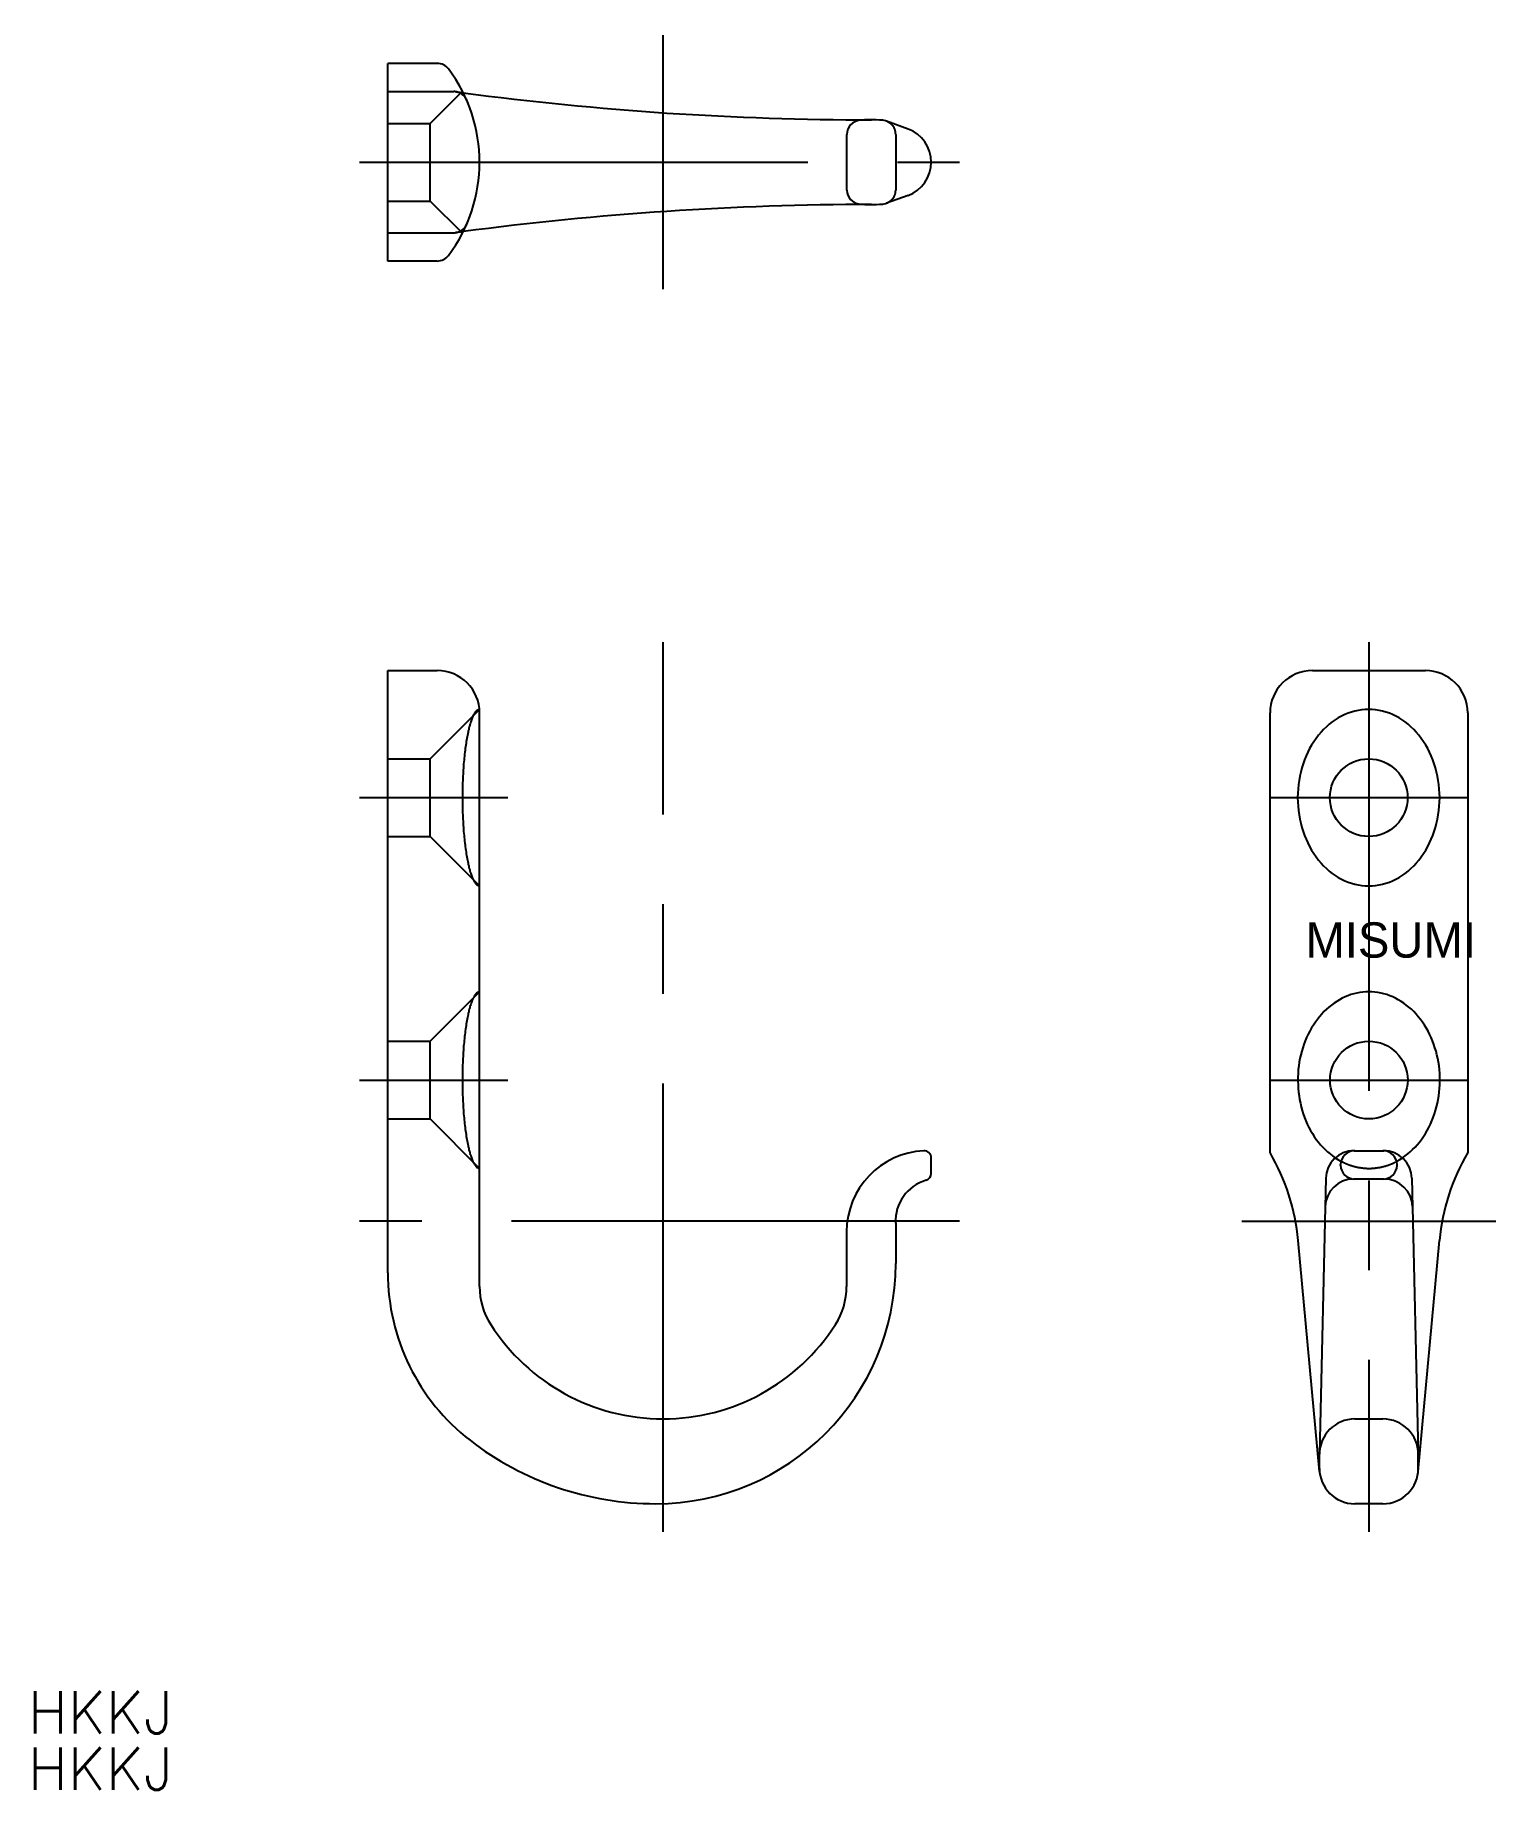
# Model space of a CAD drawing. Extents: x -44 to 59, y -40 to 84.
import ezdxf

# ---------------------------------------------------------------- set-up
doc = ezdxf.new("R2010")
doc.units = 0
doc.linetypes.add('CENTER', pattern=[50.8, 31.75, -6.35, 6.35, -6.35])
doc.linetypes.add('DASHED', pattern=[19.05, 12.7, -6.35])
doc.layers.get('0').update_dxf_attribs({"linetype": 'CONTINUOUS'})
doc.layers.add('CENTER', color=1, linetype='CENTER')
doc.styles.add('MS_ゴシック', font='txt', dxfattribs={"width": 0.83})
doc.styles.get("Standard").update_dxf_attribs({"font": 'txt.shx', "height": 3, "bigfont": 'bigfont.shx'})

msp = doc.modelspace()

# ---------------------------------------------------------------- linework, layer by layer
at = {"color": 7, "linetype": 'CONTINUOUS'}
for p, q in [((-19.5, 68), (-19.5, 82)), ((-16, 82), (-19.5, 82)), ((17.36, 77.35), (15.82, 77.91)), ((17.36, 72.65), (15.82, 72.09)), ((-16, 68), (-19.5, 68)), ((-19.5, 39), (-16, 39)), ((-19.5, -3.64), (-19.5, 39)), ((46, 39), (54, 39)), ((-13, -4.62), (-13, 36)), ((43, 4.86), (43, 36)), ((57, 36), (57, 4.86)), ((48.95, 5), (51.05, 5)), ((19, 3.39), (19, 4.49)), ((46.95, 3.05), (46.5, -16.44)), ((53.05, 3.05), (53.5, -16.44)), ((13, -0.75), (13, -4.62)), ((16.48, -0.12), (16.48, -3)), ((46.51, -17.73), (45, -1.35)), ((53.49, -17.73), (55, -1.35)), ((46.5, -17.5), (46.5, -16.5)), ((53.5, -17.5), (53.5, -16.5)), ((51, -20), (49, -20))]:
    msp.add_line(p, q, dxfattribs=at)
at = {"color": 3, "linetype": 'DASHED'}
for p, q in [((-19.5, 80), (-14.83, 80)), ((-16.5, 77.75), (-14.31, 79.94)), ((-19.5, 77.75), (-16.5, 77.75)), ((-16.5, 72.25), (-16.5, 77.75)), ((16.48, 76.97), (16.48, 73.03)), ((-19.5, 72.25), (-16.5, 72.25)), ((-14.22, 69.97), (-16.5, 72.25)), ((-19.5, 70), (-14.83, 70)), ((-16.5, 32.75), (-13, 36.25)), ((-19.5, 32.75), (-16.5, 32.75)), ((-16.5, 27.25), (-16.5, 32.75)), ((-19.5, 27.25), (-16.5, 27.25)), ((-16.5, 27.25), (-13, 23.75)), ((-16.5, 12.75), (-13, 16.25)), ((-19.5, 12.75), (-16.5, 12.75)), ((-16.5, 7.25), (-16.5, 12.75)), ((-19.5, 7.25), (-16.5, 7.25)), ((-16.5, 7.25), (-13, 3.75)), ((49, -14), (51, -14))]:
    msp.add_line(p, q, dxfattribs=at)
at = {"color": 3, "linetype": 'CONTINUOUS'}
for p, q in [((13.02, 73.03), (13.02, 76.97)), ((48, 3.96), (48, 4.02)), ((52, 3.96), (52, 4.02)), ((51.09, 2.99), (48.91, 2.99))]:
    msp.add_line(p, q, dxfattribs=at)
at = {"color": 7, "linetype": 'CONTINUOUS'}
for points in [[(-13, 36.25, 0), (-13.03, 36.25, 0), (-13.06, 36.24, 0), (-13.09, 36.23, 0), (-13.12, 36.22, 0), (-13.15, 36.2, 0), (-13.18, 36.18, 0), (-13.21, 36.16, 0), (-13.24, 36.13, 0), (-13.27, 36.1, 0), (-13.3, 36.06, 0), (-13.33, 36.02, 0), (-13.36, 35.98, 0), (-13.38, 35.93, 0), (-13.41, 35.88, 0), (-13.44, 35.83, 0), (-13.47, 35.77, 0), (-13.5, 35.71, 0), (-13.52, 35.65, 0), (-13.55, 35.58, 0), (-13.58, 35.51, 0), (-13.6, 35.43, 0), (-13.63, 35.36, 0), (-13.65, 35.28, 0), (-13.68, 35.19, 0), (-13.7, 35.1, 0), (-13.73, 35.01, 0), (-13.75, 34.92, 0), (-13.77, 34.83, 0), (-13.8, 34.73, 0), (-13.82, 34.63, 0), (-13.84, 34.52, 0), (-13.86, 34.41, 0), (-13.88, 34.3, 0), (-13.9, 34.19, 0), (-13.92, 34.08, 0), (-13.94, 33.96, 0), (-13.96, 33.84, 0), (-13.98, 33.72, 0), (-14, 33.59, 0), (-14.01, 33.47, 0), (-14.03, 33.34, 0), (-14.05, 33.21, 0), (-14.06, 33.07, 0), (-14.07, 32.94, 0), (-14.09, 32.8, 0), (-14.1, 32.67, 0), (-14.11, 32.53, 0), (-14.13, 32.39, 0), (-14.14, 32.24, 0), (-14.15, 32.1, 0), (-14.16, 31.95, 0), (-14.17, 31.81, 0), (-14.17, 31.66, 0), (-14.18, 31.51, 0), (-14.19, 31.36, 0), (-14.19, 31.21, 0), (-14.2, 31.06, 0), (-14.21, 30.91, 0), (-14.21, 30.76, 0), (-14.21, 30.61, 0), (-14.21, 30.45, 0), (-14.22, 30.3, 0), (-14.22, 30.15, 0), (-14.22, 29.99, 0), (-14.22, 29.84, 0), (-14.22, 29.69, 0), (-14.21, 29.54, 0), (-14.21, 29.38, 0), (-14.21, 29.23, 0), (-14.2, 29.08, 0), (-14.2, 28.93, 0), (-14.19, 28.78, 0), (-14.19, 28.63, 0), (-14.18, 28.48, 0), (-14.17, 28.33, 0), (-14.17, 28.18, 0), (-14.16, 28.04, 0), (-14.15, 27.89, 0), (-14.14, 27.75, 0), (-14.13, 27.6, 0), (-14.11, 27.46, 0), (-14.1, 27.32, 0), (-14.09, 27.19, 0), (-14.07, 27.05, 0), (-14.06, 26.92, 0), (-14.04, 26.78, 0), (-14.03, 26.65, 0), (-14.01, 26.53, 0), (-14, 26.4, 0), (-13.98, 26.27, 0), (-13.96, 26.15, 0), (-13.94, 26.03, 0), (-13.92, 25.92, 0), (-13.9, 25.8, 0), (-13.88, 25.69, 0), (-13.86, 25.58, 0), (-13.84, 25.47, 0), (-13.82, 25.37, 0), (-13.8, 25.27, 0), (-13.77, 25.17, 0), (-13.75, 25.07, 0), (-13.73, 24.98, 0), (-13.7, 24.89, 0), (-13.68, 24.8, 0), (-13.65, 24.72, 0), (-13.63, 24.64, 0), (-13.6, 24.56, 0), (-13.57, 24.49, 0), (-13.55, 24.42, 0), (-13.52, 24.35, 0), (-13.49, 24.29, 0), (-13.47, 24.23, 0), (-13.44, 24.17, 0), (-13.41, 24.12, 0), (-13.38, 24.07, 0), (-13.35, 24.02, 0), (-13.32, 23.98, 0), (-13.3, 23.94, 0), (-13.27, 23.9, 0), (-13.24, 23.87, 0), (-13.21, 23.84, 0), (-13.18, 23.82, 0), (-13.15, 23.8, 0), (-13.12, 23.78, 0), (-13.09, 23.77, 0), (-13.06, 23.76, 0), (-13.03, 23.75, 0), (-13, 23.75, 0)], [(49.99, 36.25, 0), (49.74, 36.24, 0), (49.49, 36.22, 0), (49.25, 36.18, 0), (49, 36.13, 0), (48.76, 36.06, 0), (48.53, 35.98, 0), (48.29, 35.88, 0), (48.06, 35.77, 0), (47.83, 35.65, 0), (47.61, 35.51, 0), (47.4, 35.36, 0), (47.19, 35.2, 0), (46.99, 35.02, 0), (46.79, 34.83, 0), (46.61, 34.63, 0), (46.43, 34.42, 0), (46.26, 34.2, 0), (46.1, 33.96, 0), (45.94, 33.72, 0), (45.8, 33.47, 0), (45.67, 33.21, 0), (45.55, 32.95, 0), (45.44, 32.67, 0), (45.34, 32.39, 0), (45.25, 32.11, 0), (45.17, 31.81, 0), (45.11, 31.52, 0), (45.05, 31.22, 0), (45.01, 30.92, 0), (44.98, 30.61, 0), (44.96, 30.31, 0), (44.95, 30, 0), (44.96, 29.69, 0), (44.98, 29.39, 0), (45.01, 29.08, 0), (45.05, 28.78, 0), (45.11, 28.48, 0), (45.17, 28.19, 0), (45.25, 27.89, 0), (45.34, 27.61, 0), (45.44, 27.33, 0), (45.55, 27.05, 0), (45.67, 26.79, 0), (45.8, 26.53, 0), (45.94, 26.28, 0), (46.1, 26.04, 0), (46.26, 25.8, 0), (46.43, 25.58, 0), (46.61, 25.37, 0), (46.79, 25.17, 0), (46.99, 24.98, 0), (47.19, 24.8, 0), (47.4, 24.64, 0), (47.61, 24.49, 0), (47.83, 24.35, 0), (48.06, 24.23, 0), (48.29, 24.12, 0), (48.53, 24.02, 0), (48.76, 23.94, 0), (49, 23.87, 0), (49.25, 23.82, 0), (49.49, 23.78, 0), (49.74, 23.76, 0), (49.99, 23.75, 0), (50.23, 23.76, 0), (50.48, 23.78, 0), (50.72, 23.82, 0), (50.97, 23.87, 0), (51.21, 23.94, 0), (51.45, 24.02, 0), (51.68, 24.12, 0), (51.91, 24.23, 0), (52.14, 24.35, 0), (52.36, 24.49, 0), (52.57, 24.64, 0), (52.78, 24.8, 0), (52.98, 24.98, 0), (53.18, 25.17, 0), (53.36, 25.37, 0), (53.54, 25.58, 0), (53.71, 25.8, 0), (53.88, 26.04, 0), (54.03, 26.28, 0), (54.17, 26.53, 0), (54.3, 26.79, 0), (54.42, 27.05, 0), (54.53, 27.33, 0), (54.63, 27.61, 0), (54.72, 27.89, 0), (54.8, 28.19, 0), (54.87, 28.48, 0), (54.92, 28.78, 0), (54.96, 29.08, 0), (54.99, 29.39, 0), (55.01, 29.69, 0), (55.02, 30, 0), (55.01, 30.31, 0), (54.99, 30.61, 0), (54.96, 30.92, 0), (54.92, 31.22, 0), (54.87, 31.52, 0), (54.8, 31.81, 0), (54.72, 32.11, 0), (54.63, 32.39, 0), (54.53, 32.67, 0), (54.42, 32.95, 0), (54.3, 33.21, 0), (54.17, 33.47, 0), (54.03, 33.72, 0), (53.88, 33.96, 0), (53.71, 34.2, 0), (53.54, 34.42, 0), (53.36, 34.63, 0), (53.18, 34.83, 0), (52.98, 35.02, 0), (52.78, 35.2, 0), (52.57, 35.36, 0), (52.36, 35.51, 0), (52.14, 35.65, 0), (51.91, 35.77, 0), (51.68, 35.88, 0), (51.45, 35.98, 0), (51.21, 36.06, 0), (50.97, 36.13, 0), (50.72, 36.18, 0), (50.48, 36.22, 0), (50.23, 36.24, 0), (49.99, 36.25, 0)], [(-13, 16.25, 0), (-13.03, 16.25, 0), (-13.06, 16.24, 0), (-13.09, 16.23, 0), (-13.12, 16.22, 0), (-13.15, 16.2, 0), (-13.18, 16.18, 0), (-13.21, 16.16, 0), (-13.24, 16.13, 0), (-13.27, 16.1, 0), (-13.3, 16.06, 0), (-13.32, 16.02, 0), (-13.35, 15.98, 0), (-13.38, 15.93, 0), (-13.41, 15.88, 0), (-13.44, 15.83, 0), (-13.47, 15.77, 0), (-13.49, 15.71, 0), (-13.52, 15.65, 0), (-13.55, 15.58, 0), (-13.57, 15.51, 0), (-13.6, 15.44, 0), (-13.63, 15.36, 0), (-13.65, 15.28, 0), (-13.68, 15.2, 0), (-13.7, 15.11, 0), (-13.73, 15.02, 0), (-13.75, 14.93, 0), (-13.77, 14.83, 0), (-13.8, 14.73, 0), (-13.82, 14.63, 0), (-13.84, 14.53, 0), (-13.86, 14.42, 0), (-13.88, 14.31, 0), (-13.9, 14.2, 0), (-13.92, 14.08, 0), (-13.94, 13.96, 0), (-13.96, 13.84, 0), (-13.98, 13.72, 0), (-14, 13.6, 0), (-14.01, 13.47, 0), (-14.03, 13.34, 0), (-14.04, 13.21, 0), (-14.06, 13.08, 0), (-14.07, 12.95, 0), (-14.09, 12.81, 0), (-14.1, 12.67, 0), (-14.11, 12.53, 0), (-14.13, 12.39, 0), (-14.14, 12.25, 0), (-14.15, 12.11, 0), (-14.16, 11.96, 0), (-14.17, 11.81, 0), (-14.17, 11.67, 0), (-14.18, 11.52, 0), (-14.19, 11.37, 0), (-14.19, 11.22, 0), (-14.2, 11.07, 0), (-14.2, 10.92, 0), (-14.21, 10.77, 0), (-14.21, 10.61, 0), (-14.21, 10.46, 0), (-14.22, 10.31, 0), (-14.22, 10.15, 0), (-14.22, 10, 0), (-14.22, 9.85, 0), (-14.22, 9.69, 0), (-14.21, 9.54, 0), (-14.21, 9.39, 0), (-14.21, 9.24, 0), (-14.2, 9.08, 0), (-14.2, 8.93, 0), (-14.19, 8.78, 0), (-14.19, 8.63, 0), (-14.18, 8.48, 0), (-14.17, 8.33, 0), (-14.17, 8.19, 0), (-14.16, 8.04, 0), (-14.15, 7.89, 0), (-14.14, 7.75, 0), (-14.13, 7.61, 0), (-14.11, 7.47, 0), (-14.1, 7.33, 0), (-14.09, 7.19, 0), (-14.07, 7.05, 0), (-14.06, 6.92, 0), (-14.04, 6.79, 0), (-14.03, 6.66, 0), (-14.01, 6.53, 0), (-14, 6.4, 0), (-13.98, 6.28, 0), (-13.96, 6.16, 0), (-13.94, 6.04, 0), (-13.92, 5.92, 0), (-13.9, 5.8, 0), (-13.88, 5.69, 0), (-13.86, 5.58, 0), (-13.84, 5.47, 0), (-13.82, 5.37, 0), (-13.8, 5.27, 0), (-13.77, 5.17, 0), (-13.75, 5.07, 0), (-13.73, 4.98, 0), (-13.7, 4.89, 0), (-13.68, 4.8, 0), (-13.65, 4.72, 0), (-13.63, 4.64, 0), (-13.6, 4.56, 0), (-13.57, 4.49, 0), (-13.55, 4.42, 0), (-13.52, 4.35, 0), (-13.49, 4.29, 0), (-13.47, 4.23, 0), (-13.44, 4.17, 0), (-13.41, 4.12, 0), (-13.38, 4.07, 0), (-13.35, 4.02, 0), (-13.32, 3.98, 0), (-13.3, 3.94, 0), (-13.27, 3.9, 0), (-13.24, 3.87, 0), (-13.21, 3.84, 0), (-13.18, 3.82, 0), (-13.15, 3.8, 0), (-13.12, 3.78, 0), (-13.09, 3.77, 0), (-13.06, 3.76, 0), (-13.03, 3.75, 0), (-13, 3.75, 0)], [(51.99, 4.26, 0), (52.19, 4.37, 0), (52.38, 4.49, 0), (52.57, 4.63, 0), (52.75, 4.77, 0), (52.93, 4.92, 0), (53.1, 5.08, 0), (53.27, 5.25, 0), (53.43, 5.42, 0), (53.58, 5.61, 0), (53.73, 5.8, 0), (53.87, 6.01, 0), (54, 6.21, 0), (54.13, 6.43, 0), (54.25, 6.65, 0), (54.36, 6.88, 0), (54.46, 7.12, 0), (54.56, 7.35, 0), (54.65, 7.6, 0), (54.72, 7.85, 0), (54.79, 8.1, 0), (54.85, 8.36, 0), (54.91, 8.62, 0), (54.95, 8.88, 0), (54.98, 9.14, 0), (55.01, 9.41, 0), (55.02, 9.67, 0), (55.03, 9.94, 0), (55.03, 10.21, 0), (55.02, 10.47, 0), (55, 10.74, 0), (54.97, 11, 0), (54.93, 11.26, 0), (54.88, 11.52, 0), (54.82, 11.78, 0), (54.76, 12.04, 0), (54.68, 12.29, 0), (54.6, 12.53, 0), (54.51, 12.77, 0), (54.41, 13.01, 0), (54.3, 13.24, 0), (54.19, 13.47, 0), (54.06, 13.69, 0), (53.93, 13.9, 0), (53.79, 14.1, 0), (53.65, 14.3, 0), (53.5, 14.49, 0), (53.34, 14.67, 0), (53.18, 14.85, 0), (53.01, 15.01, 0), (52.83, 15.16, 0), (52.65, 15.31, 0), (52.47, 15.45, 0), (52.28, 15.57, 0), (52.08, 15.69, 0), (51.89, 15.79, 0), (51.69, 15.89, 0), (51.48, 15.97, 0), (51.28, 16.05, 0), (51.07, 16.11, 0), (50.86, 16.16, 0), (50.64, 16.2, 0), (50.43, 16.23, 0), (50.21, 16.24, 0), (50, 16.25, 0), (49.79, 16.24, 0), (49.57, 16.23, 0), (49.36, 16.2, 0), (49.14, 16.16, 0), (48.93, 16.11, 0), (48.72, 16.05, 0), (48.52, 15.97, 0), (48.31, 15.89, 0), (48.11, 15.79, 0), (47.92, 15.69, 0), (47.72, 15.57, 0), (47.53, 15.45, 0), (47.35, 15.31, 0), (47.17, 15.16, 0), (46.99, 15.01, 0), (46.82, 14.85, 0), (46.66, 14.67, 0), (46.5, 14.49, 0), (46.35, 14.3, 0), (46.21, 14.1, 0), (46.07, 13.9, 0), (45.94, 13.69, 0), (45.81, 13.47, 0), (45.7, 13.24, 0), (45.59, 13.01, 0), (45.49, 12.77, 0), (45.4, 12.53, 0), (45.32, 12.29, 0), (45.24, 12.04, 0), (45.18, 11.78, 0), (45.12, 11.52, 0), (45.07, 11.26, 0), (45.03, 11, 0), (45, 10.74, 0), (44.98, 10.47, 0), (44.97, 10.21, 0), (44.97, 9.94, 0), (44.98, 9.67, 0), (44.99, 9.41, 0), (45.02, 9.14, 0), (45.05, 8.88, 0), (45.09, 8.62, 0), (45.15, 8.36, 0), (45.21, 8.1, 0), (45.28, 7.85, 0), (45.35, 7.6, 0), (45.44, 7.35, 0), (45.54, 7.12, 0), (45.64, 6.88, 0), (45.75, 6.65, 0), (45.87, 6.43, 0), (46, 6.21, 0), (46.13, 6.01, 0), (46.27, 5.8, 0), (46.42, 5.61, 0), (46.57, 5.42, 0), (46.73, 5.25, 0), (46.9, 5.08, 0), (47.07, 4.92, 0), (47.25, 4.77, 0), (47.43, 4.63, 0), (47.62, 4.49, 0), (47.81, 4.37, 0), (48.01, 4.26, 0)]]:
    msp.add_polyline3d(points, dxfattribs=at)
at = {"color": 3, "linetype": 'DASHED'}
msp.add_polyline3d([(48.02, 4.26, 0), (48.05, 4.25, 0), (48.08, 4.23, 0), (48.11, 4.22, 0), (48.14, 4.2, 0), (48.17, 4.19, 0), (48.2, 4.17, 0), (48.23, 4.16, 0), (48.26, 4.14, 0), (48.29, 4.13, 0), (48.32, 4.12, 0), (48.35, 4.1, 0), (48.38, 4.09, 0), (48.41, 4.08, 0), (48.44, 4.06, 0), (48.47, 4.05, 0), (48.5, 4.04, 0), (48.53, 4.03, 0), (48.56, 4.02, 0), (48.59, 4.01, 0), (48.62, 3.99, 0), (48.65, 3.98, 0), (48.68, 3.97, 0), (48.72, 3.96, 0), (48.75, 3.95, 0), (48.78, 3.94, 0), (48.81, 3.93, 0), (48.84, 3.92, 0), (48.87, 3.91, 0), (48.9, 3.91, 0), (48.93, 3.9, 0), (48.96, 3.89, 0), (49, 3.88, 0), (49.03, 3.87, 0), (49.06, 3.86, 0), (49.09, 3.86, 0), (49.12, 3.85, 0), (49.15, 3.84, 0), (49.18, 3.84, 0), (49.22, 3.83, 0), (49.25, 3.82, 0), (49.28, 3.82, 0), (49.31, 3.81, 0), (49.34, 3.81, 0), (49.38, 3.8, 0), (49.41, 3.8, 0), (49.44, 3.79, 0), (49.47, 3.79, 0), (49.5, 3.78, 0), (49.53, 3.78, 0), (49.57, 3.78, 0), (49.6, 3.77, 0), (49.63, 3.77, 0), (49.66, 3.77, 0), (49.69, 3.76, 0), (49.73, 3.76, 0), (49.76, 3.76, 0), (49.79, 3.76, 0), (49.82, 3.76, 0), (49.85, 3.75, 0), (49.89, 3.75, 0), (49.92, 3.75, 0), (49.95, 3.75, 0), (49.98, 3.75, 0), (50.01, 3.75, 0), (50.05, 3.75, 0), (50.08, 3.75, 0), (50.11, 3.75, 0), (50.14, 3.75, 0), (50.17, 3.75, 0), (50.21, 3.76, 0), (50.24, 3.76, 0), (50.27, 3.76, 0), (50.3, 3.76, 0), (50.33, 3.76, 0), (50.37, 3.77, 0), (50.4, 3.77, 0), (50.43, 3.77, 0), (50.46, 3.78, 0), (50.49, 3.78, 0), (50.53, 3.78, 0), (50.56, 3.79, 0), (50.59, 3.79, 0), (50.62, 3.8, 0), (50.65, 3.8, 0), (50.68, 3.81, 0), (50.72, 3.81, 0), (50.75, 3.82, 0), (50.78, 3.82, 0), (50.81, 3.83, 0), (50.84, 3.84, 0), (50.87, 3.84, 0), (50.91, 3.85, 0), (50.94, 3.86, 0), (50.97, 3.86, 0), (51, 3.87, 0), (51.03, 3.88, 0), (51.06, 3.89, 0), (51.09, 3.9, 0), (51.13, 3.91, 0), (51.16, 3.91, 0), (51.19, 3.92, 0), (51.22, 3.93, 0), (51.25, 3.94, 0), (51.28, 3.95, 0), (51.31, 3.96, 0), (51.34, 3.97, 0), (51.37, 3.98, 0), (51.41, 3.99, 0), (51.44, 4.01, 0), (51.47, 4.02, 0), (51.5, 4.03, 0), (51.53, 4.04, 0), (51.56, 4.05, 0), (51.59, 4.06, 0), (51.62, 4.08, 0), (51.65, 4.09, 0), (51.68, 4.1, 0), (51.71, 4.12, 0), (51.74, 4.13, 0), (51.77, 4.14, 0), (51.8, 4.16, 0), (51.83, 4.17, 0), (51.86, 4.19, 0), (51.89, 4.2, 0), (51.92, 4.22, 0), (51.95, 4.23, 0), (51.98, 4.25, 0), (52.01, 4.26, 0)], dxfattribs=at)
at = {"color": 7, "linetype": 'CONTINUOUS'}
for centre in [(49.99, 30), (49.99, 30), (50, 10)]:
    msp.add_circle(centre, 2.75, dxfattribs=at)
for centre, radius, start, end in [((-16, 81), 1, 36.8699, 90), ((-24, 75), 11, 323.1301, 36.8699), ((14.82, 297.82), 219.82, 262.4247, 269.9838), ((14.75, 68), 10, 85.3636, 90.8032), ((16.5, 75), 2.5, 290.0699, 69.9301), ((14.82, -147.82), 219.82, 90.0162, 97.5753), ((14.75, 82), 10, 269.516, 274.6364), ((-16, 69), 1, 270, 323.1301), ((-16, 36), 3, 0, 90), ((46, 36), 3, 90, 180), ((54, 36), 3, 0, 90), ((18.75, -0.75), 5.75, 92.7294, 180), ((18.5, 4.49), 0.5, 0, 92.7294), ((48.95, 3), 2, 90, 178.666), ((51.05, 3), 2, 1.334, 90), ((30.06, -2.73), 15, 5.2696, 30.4103), ((69.94, -2.73), 15, 149.5897, 174.7304), ((19.47, 0.02), 3, 106.1534, 182.866), ((18.5, 3.39), 0.5, 286.1534, 0), ((-4.5, -3.64), 15, 180, 232.2782), ((-0.52, -3), 17, 270, 0), ((-8, -4.62), 5, 180, 212.6369), ((8, -4.62), 5, 327.3631, 0), ((0, 0.51), 14.5, 212.6369, 327.3631), ((-0.52, 1.5), 21.5, 232.2782, 270), ((49, -17.5), 2.5, 180, 270), ((51, -17.5), 2.5, 270, 0)]:
    msp.add_arc(centre, radius, start, end, dxfattribs=at)
at = {"color": 3, "linetype": 'DASHED'}
for centre, radius, start, end in [((-14.83, 79), 1, 23.5781, 90), ((14.82, 297.82), 219.82, 262.2828, 262.4247), ((15.48, 76.97), 1, 0, 85.3636), ((15.48, 73.03), 1, 274.6364, 0), ((-14.83, 71), 1, 270, 336.4219), ((14.82, -147.82), 219.82, 97.5753, 97.7172), ((49, -16.5), 2.5, 90, 180), ((51, -16.5), 2.5, 0, 90)]:
    msp.add_arc(centre, radius, start, end, dxfattribs=at)
at = {"color": 3, "linetype": 'CONTINUOUS'}
for centre, radius, start, end in [((14.02, 76.97), 1, 94.6364, 180), ((14.75, 68), 10, 90.8032, 94.6364), ((14.02, 73.03), 1, 180, 265.3636), ((14.75, 82), 10, 265.3636, 269.516), ((49, 4), 1, 90, 178.6963), ((51, 4), 1, 1.3037, 90), ((49, 3.99), 1, 181.3037, 270), ((51, 3.99), 1, 270, 358.6963), ((48.91, 0.99), 2, 90, 178.666), ((51.09, 0.99), 2, 1.334, 90)]:
    msp.add_arc(centre, radius, start, end, dxfattribs=at)
at = {"layer": 'CENTER', "color": 1, "linetype": 'CENTER'}
for p, q in [((0, 66), (0, 84)), ((-21.5, 75), (21, 75)), ((0, -22), (0, 41)), ((50, 41), (50, -22)), ((-21.5, 30), (-11, 30)), ((42.95, 30), (57.02, 30)), ((44.14, 30), (55.89, 30)), ((-21.5, 10), (-11, 10)), ((42.97, 10), (57.03, 10)), ((21, 0), (-21.5, 0)), ((41, 0), (59, 0))]:
    msp.add_line(p, q, dxfattribs=at)

# ---------------------------------------------------------------- texts
at = {"style": 'MS_ゴシック'}
msp.add_text('MISUMI', height=2.5, rotation=0, dxfattribs=at).set_placement((45.51, 18.67))
at = {"color": 7, "linetype": 'CONTINUOUS'}
for p in [(-45, -36.27), (-45, -40.27)]:
    msp.add_text('HKKJ', height=3, dxfattribs=at).set_placement(p)

doc.saveas('drawing.dxf')
